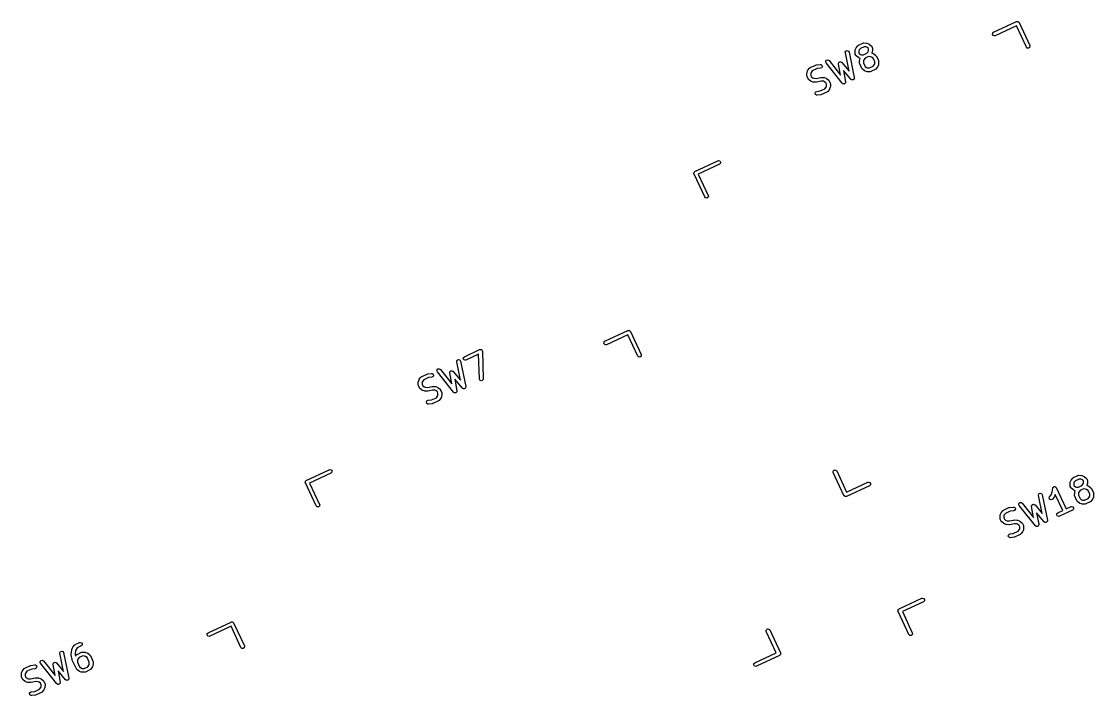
# Model space of a CAD drawing. Extents: x 18 to 265, y -156 to -47.
# Drawn here: x 162.38 to 204.68, y -77.27 to -50.66 of the extents above; entities that cross this region are included whole.
import ezdxf

# ---------------------------------------------------------------- set-up
doc = ezdxf.new("R2010")
doc.units = 0
doc.layers.add('BLACK', color=7, linetype='CONTINUOUS')

msp = doc.modelspace()

# ---------------------------------------------------------------- linework, layer by layer
at = {"layer": 'BLACK', "linetype": 'CONTINUOUS'}
for p, q in [((200.74, -51.0909), (201.646, -50.6683)), ((201.646, -50.6683), (201.656, -50.6658)), ((201.656, -50.6658), (201.658, -50.6638)), ((201.658, -50.6638), (201.662, -50.6641)), ((201.662, -50.6641), (201.671, -50.6616)), ((201.671, -50.6616), (201.69, -50.6666)), ((201.69, -50.6666), (201.709, -50.6683)), ((201.709, -50.6683), (201.714, -50.6731)), ((201.714, -50.6731), (201.721, -50.6749)), ((201.721, -50.6749), (201.732, -50.6908)), ((201.732, -50.6908), (201.746, -50.7046)), ((201.746, -50.7046), (202.168, -51.6109)), ((200.699, -51.1783), (200.704, -51.1272)), ((200.728, -51.2203), (200.699, -51.1783)), ((200.704, -51.1272), (200.74, -51.0909)), ((201.642, -50.836), (200.803, -51.2269)), ((202.032, -51.6743), (201.642, -50.836)), ((195.381, -51.6211), (195.4, -51.6038)), ((195.4, -51.6038), (195.404, -51.6029)), ((195.404, -51.6029), (195.408, -51.5997)), ((195.408, -51.5997), (195.58, -51.5192)), ((195.58, -51.5192), (195.605, -51.5125)), ((195.605, -51.5125), (195.61, -51.5136)), ((195.61, -51.5136), (195.614, -51.5122)), ((195.614, -51.5122), (195.72, -51.5151)), ((195.72, -51.5151), (195.742, -51.5196)), ((195.742, -51.5196), (195.744, -51.5196)), ((195.744, -51.5196), (195.807, -51.5426)), ((195.807, -51.5426), (195.827, -51.5539)), ((195.827, -51.5539), (195.828, -51.5544)), ((195.828, -51.5544), (195.912, -51.6206)), ((200.778, -51.2336), (200.728, -51.2203)), ((200.803, -51.2269), (200.778, -51.2336)), ((194.89, -51.8781), (194.915, -51.833)), ((194.891, -51.9041), (194.89, -51.8781)), ((195.038, -52.6199), (194.891, -51.9041)), ((194.915, -51.833), (194.962, -51.8141)), ((194.962, -51.8141), (195.011, -51.8303)), ((195.011, -51.8303), (195.038, -51.874)), ((195.038, -51.874), (195.245, -52.8809)), ((195.272, -51.9188), (195.275, -51.8123)), ((195.274, -51.923), (195.272, -51.9188)), ((195.272, -51.9273), (195.274, -51.923)), ((195.279, -51.9525), (195.272, -51.9273)), ((195.275, -51.8123), (195.28, -51.7903)), ((195.299, -51.9957), (195.279, -51.9525)), ((195.28, -51.7887), (195.303, -51.7254)), ((195.28, -51.7903), (195.28, -51.7887)), ((195.302, -51.9988), (195.299, -51.9957)), ((195.303, -52.0032), (195.302, -51.9988)), ((195.303, -51.7254), (195.314, -51.706)), ((195.321, -52.0227), (195.303, -52.0032)), ((195.314, -51.7045), (195.381, -51.6211)), ((195.314, -51.706), (195.314, -51.7045)), ((195.404, -52.0889), (195.321, -52.0227)), ((195.425, -51.8286), (195.423, -51.9052)), ((195.423, -51.9052), (195.428, -51.9162)), ((195.439, -51.7882), (195.425, -51.8286)), ((195.428, -51.9162), (195.488, -51.9638)), ((195.487, -51.7282), (195.439, -51.7882)), ((195.628, -51.6626), (195.487, -51.7282)), ((195.488, -51.9638), (195.528, -51.9785)), ((195.528, -51.9785), (195.605, -51.9806)), ((195.605, -51.9806), (195.745, -51.9151)), ((195.704, -51.6647), (195.628, -51.6626)), ((195.745, -51.6794), (195.704, -51.6647)), ((195.805, -51.727), (195.745, -51.6794)), ((195.745, -51.9151), (195.793, -51.8551)), ((195.793, -51.8551), (195.808, -51.8147)), ((195.81, -51.7381), (195.805, -51.727)), ((195.808, -51.8147), (195.81, -51.7381)), ((195.912, -51.6206), (195.929, -51.64)), ((195.929, -51.64), (195.93, -51.6444)), ((195.93, -51.6444), (195.933, -51.6476)), ((195.953, -51.8546), (195.932, -51.9106)), ((195.932, -51.9106), (195.988, -51.9311)), ((195.933, -51.6476), (195.953, -51.6908)), ((195.953, -51.6908), (195.96, -51.7159)), ((195.957, -51.831), (195.953, -51.8529)), ((195.953, -51.8529), (195.953, -51.8546)), ((195.96, -51.7245), (195.957, -51.831)), ((195.96, -51.7159), (195.959, -51.7203)), ((195.959, -51.7203), (195.96, -51.7245)), ((195.988, -51.9311), (196.008, -51.9423)), ((196.008, -51.9423), (196.009, -51.9428)), ((196.009, -51.9428), (196.093, -52.009)), ((196.093, -52.009), (196.11, -52.0285)), ((202.069, -51.7106), (202.032, -51.6743)), ((202.12, -51.715), (202.069, -51.7106)), ((202.162, -51.6856), (202.12, -51.715)), ((202.175, -51.6361), (202.162, -51.6856)), ((202.168, -51.6109), (202.175, -51.6361)), ((193.509, -52.4852), (193.724, -52.3846)), ((193.724, -52.3846), (193.746, -52.3788)), ((193.746, -52.3788), (193.748, -52.378)), ((193.748, -52.378), (193.897, -52.3608)), ((193.897, -52.3608), (193.923, -52.3624)), ((193.923, -52.3624), (193.966, -52.3906)), ((193.981, -52.4398), (193.96, -52.4869)), ((193.966, -52.3906), (193.981, -52.4398)), ((194.117, -52.275), (194.118, -52.2237)), ((194.129, -52.2979), (194.117, -52.275)), ((194.118, -52.2237), (194.152, -52.1853)), ((194.767, -53.1036), (194.129, -52.2979)), ((194.152, -52.1853), (194.203, -52.1778)), ((194.203, -52.1778), (194.247, -52.2047)), ((194.247, -52.2047), (194.7, -52.7774)), ((194.623, -52.3162), (194.626, -52.3102)), ((194.623, -52.3422), (194.623, -52.3162)), ((194.7, -52.7774), (194.623, -52.3422)), ((194.626, -52.3034), (194.639, -52.2885)), ((194.626, -52.3102), (194.626, -52.3034)), ((194.639, -52.2885), (194.649, -52.2717)), ((194.649, -52.2717), (194.655, -52.2694)), ((194.655, -52.2694), (194.659, -52.2641)), ((194.659, -52.2641), (194.679, -52.2608)), ((194.679, -52.2608), (194.697, -52.2541)), ((194.697, -52.2541), (194.703, -52.2565)), ((194.703, -52.2565), (194.71, -52.2553)), ((194.71, -52.2553), (194.727, -52.265)), ((194.727, -52.265), (194.745, -52.2716)), ((194.745, -52.2716), (194.748, -52.2775)), ((194.748, -52.2775), (194.754, -52.281)), ((194.754, -52.281), (195.038, -52.6199)), ((195.406, -52.0894), (195.404, -52.0889)), ((195.425, -52.1006), (195.406, -52.0894)), ((195.481, -52.121), (195.425, -52.1006)), ((195.453, -52.3072), (195.456, -52.2007)), ((195.455, -52.3114), (195.453, -52.3072)), ((195.454, -52.3158), (195.455, -52.3114)), ((195.46, -52.3409), (195.454, -52.3158)), ((195.456, -52.2007), (195.461, -52.1788)), ((195.541, -52.5135), (195.46, -52.3409)), ((195.461, -52.1771), (195.481, -52.121)), ((195.461, -52.1788), (195.461, -52.1771)), ((195.606, -52.217), (195.604, -52.2936)), ((195.604, -52.2936), (195.669, -52.4341)), ((195.621, -52.1766), (195.606, -52.217)), ((195.668, -52.1166), (195.621, -52.1766)), ((195.809, -52.051), (195.668, -52.1166)), ((195.669, -52.4341), (195.729, -52.4817)), ((195.885, -52.0531), (195.809, -52.051)), ((195.846, -52.4985), (195.987, -52.433)), ((195.926, -52.0678), (195.885, -52.0531)), ((195.986, -52.1155), (195.926, -52.0678)), ((196.051, -52.256), (195.986, -52.1155)), ((195.987, -52.433), (196.034, -52.373)), ((196.034, -52.373), (196.049, -52.3326)), ((196.049, -52.3326), (196.051, -52.256)), ((196.11, -52.0285), (196.111, -52.0329)), ((196.111, -52.0329), (196.114, -52.036)), ((196.114, -52.036), (196.195, -52.2087)), ((196.171, -52.4357), (196.16, -52.4551)), ((196.194, -52.3724), (196.171, -52.4357)), ((196.199, -52.3488), (196.194, -52.3708)), ((196.194, -52.3708), (196.194, -52.3724)), ((196.195, -52.2087), (196.201, -52.2338)), ((196.202, -52.2424), (196.199, -52.3488)), ((196.201, -52.2338), (196.2, -52.2381)), ((196.2, -52.2381), (196.202, -52.2424)), ((193.373, -52.8042), (193.376, -52.6978)), ((193.375, -52.8085), (193.373, -52.8042)), ((193.374, -52.8128), (193.375, -52.8085)), ((193.38, -52.838), (193.374, -52.8128)), ((193.376, -52.6978), (193.381, -52.6758)), ((193.421, -52.9243), (193.38, -52.838)), ((193.381, -52.6742), (193.404, -52.6109)), ((193.381, -52.6758), (193.381, -52.6742)), ((193.404, -52.6109), (193.415, -52.5915)), ((193.415, -52.5899), (193.482, -52.5065)), ((193.415, -52.5915), (193.415, -52.5899)), ((193.482, -52.5065), (193.501, -52.4893)), ((193.501, -52.4893), (193.506, -52.4884)), ((193.506, -52.4884), (193.509, -52.4852)), ((193.526, -52.7141), (193.524, -52.7906)), ((193.524, -52.7906), (193.549, -52.8449)), ((193.54, -52.6737), (193.526, -52.7141)), ((193.588, -52.6137), (193.54, -52.6737)), ((193.549, -52.8449), (193.609, -52.8925)), ((193.777, -52.5257), (193.588, -52.6137)), ((193.914, -52.5098), (193.777, -52.5257)), ((193.96, -52.4869), (193.914, -52.5098)), ((193.92, -52.8738), (193.933, -52.8735)), ((193.933, -52.8735), (193.936, -52.8724)), ((193.936, -52.8724), (194.043, -52.8753)), ((195.114, -52.9441), (194.82, -52.5929)), ((194.82, -52.5929), (194.9, -53.0439)), ((195.544, -52.5167), (195.541, -52.5135)), ((195.545, -52.5211), (195.544, -52.5167)), ((195.562, -52.5406), (195.545, -52.5211)), ((195.646, -52.6068), (195.562, -52.5406)), ((195.647, -52.6073), (195.646, -52.6068)), ((195.667, -52.6185), (195.647, -52.6073)), ((195.73, -52.6416), (195.667, -52.6185)), ((195.729, -52.4817), (195.77, -52.4964)), ((195.731, -52.6416), (195.73, -52.6416)), ((195.753, -52.646), (195.731, -52.6416)), ((195.86, -52.649), (195.753, -52.646)), ((195.77, -52.4964), (195.846, -52.4985)), ((195.864, -52.6475), (195.86, -52.649)), ((195.868, -52.6487), (195.864, -52.6475)), ((195.894, -52.642), (195.868, -52.6487)), ((196.066, -52.5615), (195.894, -52.642)), ((196.069, -52.5583), (196.066, -52.5615)), ((196.074, -52.5574), (196.069, -52.5583)), ((196.093, -52.5401), (196.074, -52.5574)), ((196.159, -52.4567), (196.093, -52.5401)), ((196.16, -52.4551), (196.159, -52.4567)), ((193.424, -52.9275), (193.421, -52.9243)), ((193.425, -52.9319), (193.424, -52.9275)), ((193.442, -52.9514), (193.425, -52.9319)), ((193.525, -53.0175), (193.442, -52.9514)), ((193.527, -53.0181), (193.525, -53.0175)), ((193.546, -53.0293), (193.527, -53.0181)), ((193.61, -53.0523), (193.546, -53.0293)), ((193.609, -52.8925), (193.649, -52.9072)), ((193.611, -53.0523), (193.61, -53.0523)), ((193.633, -53.0568), (193.611, -53.0523)), ((193.74, -53.0597), (193.633, -53.0568)), ((193.649, -52.9072), (193.735, -52.9095)), ((193.735, -52.9095), (193.92, -52.8738)), ((193.743, -53.0586), (193.74, -53.0597)), ((193.756, -53.0584), (193.743, -53.0586)), ((193.941, -53.0226), (193.756, -53.0584)), ((194.027, -53.0249), (193.941, -53.0226)), ((194.067, -53.0396), (194.027, -53.0249)), ((194.043, -52.8753), (194.065, -52.8798)), ((194.065, -52.8798), (194.066, -52.8798)), ((194.066, -52.8798), (194.13, -52.9029)), ((194.127, -53.0873), (194.067, -53.0396)), ((194.088, -53.3185), (194.135, -53.2585)), ((194.152, -53.1415), (194.127, -53.0873)), ((194.13, -52.9029), (194.149, -52.9141)), ((194.135, -53.2585), (194.15, -53.2181)), ((194.149, -52.9141), (194.151, -52.9146)), ((194.15, -53.2181), (194.152, -53.1415)), ((194.151, -52.9146), (194.234, -52.9808)), ((194.234, -52.9808), (194.251, -53.0003)), ((194.251, -53.0003), (194.252, -53.0047)), ((194.252, -53.0047), (194.255, -53.0078)), ((194.255, -53.0078), (194.296, -53.0941)), ((194.295, -53.2579), (194.272, -53.3212)), ((194.3, -53.2343), (194.295, -53.2563)), ((194.295, -53.2563), (194.295, -53.2579)), ((194.296, -53.0941), (194.302, -53.1193)), ((194.303, -53.1279), (194.3, -53.2343)), ((194.302, -53.1193), (194.301, -53.1236)), ((194.301, -53.1236), (194.303, -53.1279)), ((194.774, -53.1077), (194.767, -53.1036)), ((194.778, -53.1145), (194.774, -53.1077)), ((194.795, -53.1208), (194.778, -53.1145)), ((194.811, -53.1304), (194.795, -53.1208)), ((194.819, -53.1293), (194.811, -53.1304)), ((194.826, -53.132), (194.819, -53.1293)), ((194.844, -53.1256), (194.826, -53.132)), ((194.862, -53.123), (194.844, -53.1256)), ((194.867, -53.1171), (194.862, -53.123)), ((194.874, -53.1144), (194.867, -53.1171)), ((194.884, -53.0984), (194.874, -53.1144)), ((194.896, -53.0846), (194.884, -53.0984)), ((194.9, -53.0699), (194.896, -53.0767)), ((194.896, -53.0767), (194.896, -53.0846)), ((194.9, -53.0439), (194.9, -53.0699)), ((195.121, -52.9481), (195.114, -52.9441)), ((195.125, -52.9548), (195.121, -52.9481)), ((195.142, -52.9606), (195.125, -52.9548)), ((195.158, -52.9698), (195.142, -52.9606)), ((195.166, -52.9685), (195.158, -52.9698)), ((195.174, -52.9709), (195.166, -52.9685)), ((195.191, -52.9642), (195.174, -52.9709)), ((195.209, -52.961), (195.191, -52.9642)), ((195.214, -52.955), (195.209, -52.961)), ((195.221, -52.9521), (195.214, -52.955)), ((195.23, -52.9358), (195.221, -52.9521)), ((195.242, -52.9217), (195.23, -52.9358)), ((195.246, -52.9069), (195.242, -52.9138)), ((195.242, -52.9138), (195.242, -52.9217)), ((195.245, -52.8809), (195.246, -52.9069)), ((193.695, -53.4923), (193.716, -53.4452)), ((193.71, -53.5415), (193.695, -53.4923)), ((193.753, -53.5698), (193.71, -53.5415)), ((193.716, -53.4452), (193.762, -53.4223)), ((193.779, -53.5713), (193.753, -53.5698)), ((193.762, -53.4223), (193.899, -53.4065)), ((193.928, -53.5541), (193.779, -53.5713)), ((193.899, -53.4065), (194.088, -53.3185)), ((193.93, -53.5534), (193.928, -53.5541)), ((193.952, -53.5476), (193.93, -53.5534)), ((194.167, -53.4469), (193.952, -53.5476)), ((194.17, -53.4438), (194.167, -53.4469)), ((194.175, -53.4429), (194.17, -53.4438)), ((194.194, -53.4256), (194.175, -53.4429)), ((194.261, -53.3422), (194.194, -53.4256)), ((194.272, -53.3212), (194.261, -53.3406)), ((194.261, -53.3406), (194.261, -53.3422)), ((188.958, -56.585), (189.864, -56.1624)), ((189.864, -56.1624), (189.889, -56.1556)), ((189.889, -56.1556), (189.939, -56.1689)), ((189.939, -56.1689), (189.968, -56.2109)), ((189.968, -56.2109), (189.964, -56.262)), ((188.915, -56.6595), (188.92, -56.6407)), ((188.917, -56.669), (188.915, -56.6595)), ((188.917, -56.6724), (188.917, -56.669)), ((188.919, -56.6751), (188.917, -56.6724)), ((188.922, -56.6846), (188.919, -56.6751)), ((188.92, -56.6407), (188.922, -56.6212)), ((188.922, -56.6212), (188.926, -56.6165)), ((188.926, -56.6165), (188.928, -56.6099)), ((188.928, -56.6099), (188.944, -56.5987)), ((188.944, -56.5987), (188.958, -56.585)), ((189.927, -56.2983), (189.089, -56.6892)), ((189.964, -56.262), (189.927, -56.2983)), ((189.344, -57.5909), (188.922, -56.6846)), ((189.089, -56.6892), (189.48, -57.5276)), ((189.38, -57.6272), (189.344, -57.5909)), ((189.432, -57.6317), (189.38, -57.6272)), ((189.474, -57.6023), (189.432, -57.6317)), ((189.487, -57.5527), (189.474, -57.6023)), ((189.48, -57.5276), (189.487, -57.5527)), ((185.407, -63.2855), (186.313, -62.8628)), ((186.313, -62.8628), (186.323, -62.8603)), ((186.323, -62.8603), (186.325, -62.8584)), ((186.325, -62.8584), (186.329, -62.8587)), ((186.329, -62.8587), (186.338, -62.8561)), ((186.338, -62.8561), (186.357, -62.8611)), ((186.357, -62.8611), (186.377, -62.8628)), ((186.377, -62.8628), (186.381, -62.8676)), ((186.381, -62.8676), (186.388, -62.8694)), ((186.388, -62.8694), (186.399, -62.8853)), ((186.399, -62.8853), (186.413, -62.8991)), ((186.413, -62.8991), (186.835, -63.8054)), ((185.366, -63.3728), (185.371, -63.3217)), ((185.396, -63.4149), (185.366, -63.3728)), ((185.371, -63.3217), (185.407, -63.2855)), ((185.445, -63.4281), (185.396, -63.4149)), ((185.47, -63.4214), (185.445, -63.4281)), ((186.309, -63.0305), (185.47, -63.4214)), ((186.699, -63.8688), (186.309, -63.0305)), ((179.859, -63.8948), (180.463, -63.6131)), ((180.423, -63.7971), (179.922, -64.0308)), ((180.454, -64.7709), (180.423, -63.7971)), ((180.463, -63.6131), (180.488, -63.6064)), ((180.488, -63.6064), (180.497, -63.6086)), ((180.497, -63.6086), (180.505, -63.6068)), ((180.505, -63.6068), (180.521, -63.6151)), ((180.521, -63.6151), (180.538, -63.6196)), ((180.538, -63.6196), (180.543, -63.6269)), ((180.543, -63.6269), (180.551, -63.6311)), ((180.551, -63.6311), (180.557, -63.6473)), ((180.557, -63.6473), (180.567, -63.6617)), ((180.567, -63.6617), (180.566, -63.6705)), ((180.566, -63.6705), (180.57, -63.6787)), ((180.57, -63.6787), (180.604, -64.7661)), ((186.736, -63.9051), (186.699, -63.8688)), ((186.842, -63.8306), (186.829, -63.8801)), ((186.835, -63.8054), (186.842, -63.8306)), ((179.557, -64.0726), (179.582, -64.0275)), ((179.558, -64.0987), (179.557, -64.0726)), ((179.705, -64.8144), (179.558, -64.0987)), ((179.582, -64.0275), (179.63, -64.0086)), ((179.63, -64.0086), (179.678, -64.0248)), ((179.678, -64.0248), (179.705, -64.0685)), ((179.705, -64.0685), (179.912, -65.0754)), ((179.818, -63.9822), (179.823, -63.9311)), ((179.848, -64.0243), (179.818, -63.9822)), ((179.823, -63.9311), (179.859, -63.8948)), ((179.897, -64.0375), (179.848, -64.0243)), ((179.922, -64.0308), (179.897, -64.0375)), ((186.787, -63.9096), (186.736, -63.9051)), ((186.829, -63.8801), (186.787, -63.9096)), ((178.082, -64.7845), (178.149, -64.7011)), ((178.149, -64.7011), (178.168, -64.6838)), ((178.168, -64.6838), (178.173, -64.6829)), ((178.173, -64.6829), (178.176, -64.6797)), ((178.176, -64.6797), (178.392, -64.5791)), ((178.392, -64.5791), (178.413, -64.5733)), ((178.413, -64.5733), (178.415, -64.5725)), ((178.415, -64.5725), (178.564, -64.5553)), ((178.581, -64.7043), (178.444, -64.7202)), ((178.564, -64.5553), (178.59, -64.5569)), ((178.627, -64.6814), (178.581, -64.7043)), ((178.59, -64.5569), (178.633, -64.5852)), ((178.648, -64.6343), (178.627, -64.6814)), ((178.633, -64.5852), (178.648, -64.6343)), ((178.784, -64.4695), (178.785, -64.4182)), ((178.796, -64.4924), (178.784, -64.4695)), ((178.785, -64.4182), (178.819, -64.3798)), ((179.434, -65.2981), (178.796, -64.4924)), ((178.819, -64.3798), (178.87, -64.3723)), ((178.87, -64.3723), (178.914, -64.3992)), ((178.914, -64.3992), (179.367, -64.972)), ((179.29, -64.5107), (179.293, -64.5048)), ((179.29, -64.5367), (179.29, -64.5107)), ((179.367, -64.972), (179.29, -64.5367)), ((179.293, -64.4979), (179.306, -64.483)), ((179.293, -64.5048), (179.293, -64.4979)), ((179.306, -64.483), (179.316, -64.4662)), ((179.316, -64.4662), (179.322, -64.4639)), ((179.322, -64.4639), (179.327, -64.4586)), ((179.327, -64.4586), (179.346, -64.4553)), ((179.346, -64.4553), (179.364, -64.4486)), ((179.364, -64.4486), (179.37, -64.451)), ((179.37, -64.451), (179.377, -64.4498)), ((179.377, -64.4498), (179.394, -64.4595)), ((179.394, -64.4595), (179.412, -64.4661)), ((179.412, -64.4661), (179.416, -64.4721)), ((179.416, -64.4721), (179.421, -64.4755)), ((179.421, -64.4755), (179.705, -64.8144)), ((178.04, -64.9988), (178.043, -64.8923)), ((178.042, -65.003), (178.04, -64.9988)), ((178.041, -65.0073), (178.042, -65.003)), ((178.047, -65.0325), (178.041, -65.0073)), ((178.043, -64.8923), (178.048, -64.8704)), ((178.088, -65.1188), (178.047, -65.0325)), ((178.048, -64.8687), (178.071, -64.8054)), ((178.048, -64.8704), (178.048, -64.8687)), ((178.071, -64.8054), (178.082, -64.786)), ((178.082, -64.786), (178.082, -64.7845)), ((178.091, -65.122), (178.088, -65.1188)), ((178.092, -65.1264), (178.091, -65.122)), ((178.109, -65.1459), (178.092, -65.1264)), ((178.193, -64.9086), (178.191, -64.9852)), ((178.191, -64.9852), (178.216, -65.0394)), ((178.208, -64.8682), (178.193, -64.9086)), ((178.255, -64.8082), (178.208, -64.8682)), ((178.216, -65.0394), (178.276, -65.087)), ((178.444, -64.7202), (178.255, -64.8082)), ((178.276, -65.087), (178.316, -65.1017)), ((178.316, -65.1017), (178.402, -65.1041)), ((178.402, -65.1041), (178.587, -65.0683)), ((178.587, -65.0683), (178.6, -65.0681)), ((178.6, -65.0681), (178.603, -65.0669)), ((178.603, -65.0669), (178.71, -65.0698)), ((178.71, -65.0698), (178.732, -65.0743)), ((178.732, -65.0743), (178.734, -65.0743)), ((178.734, -65.0743), (178.797, -65.0974)), ((178.797, -65.0974), (178.816, -65.1086)), ((178.816, -65.1086), (178.818, -65.1091)), ((178.818, -65.1091), (178.901, -65.1753)), ((179.781, -65.1386), (179.487, -64.7874)), ((179.487, -64.7874), (179.567, -65.2384)), ((179.788, -65.1426), (179.781, -65.1386)), ((179.897, -65.1303), (179.888, -65.1466)), ((179.909, -65.1162), (179.897, -65.1303)), ((179.913, -65.1014), (179.909, -65.1084)), ((179.909, -65.1084), (179.909, -65.1162)), ((179.912, -65.0754), (179.913, -65.1014)), ((180.473, -64.8185), (180.454, -64.7709)), ((180.518, -64.8427), (180.473, -64.8185)), ((180.568, -64.8322), (180.518, -64.8427)), ((180.6, -64.7919), (180.568, -64.8322)), ((180.604, -64.7661), (180.6, -64.7919)), ((178.192, -65.2121), (178.109, -65.1459)), ((178.194, -65.2126), (178.192, -65.2121)), ((178.213, -65.2238), (178.194, -65.2126)), ((178.277, -65.2468), (178.213, -65.2238)), ((178.278, -65.2468), (178.277, -65.2468)), ((178.3, -65.2513), (178.278, -65.2468)), ((178.407, -65.2542), (178.3, -65.2513)), ((178.41, -65.2531), (178.407, -65.2542)), ((178.423, -65.2529), (178.41, -65.2531)), ((178.608, -65.2171), (178.423, -65.2529)), ((178.566, -65.601), (178.755, -65.513)), ((178.694, -65.2195), (178.608, -65.2171)), ((178.734, -65.2342), (178.694, -65.2195)), ((178.794, -65.2818), (178.734, -65.2342)), ((178.755, -65.513), (178.803, -65.453)), ((178.819, -65.336), (178.794, -65.2818)), ((178.803, -65.453), (178.817, -65.4126)), ((178.817, -65.4126), (178.819, -65.336)), ((178.928, -65.5367), (178.861, -65.6201)), ((178.901, -65.1753), (178.918, -65.1948)), ((178.918, -65.1948), (178.919, -65.1992)), ((178.919, -65.1992), (178.923, -65.2023)), ((178.923, -65.2023), (178.963, -65.2887)), ((178.939, -65.5157), (178.928, -65.5351)), ((178.928, -65.5351), (178.928, -65.5367)), ((178.962, -65.4524), (178.939, -65.5157)), ((178.967, -65.4288), (178.962, -65.4508)), ((178.962, -65.4508), (178.962, -65.4524)), ((178.963, -65.2887), (178.97, -65.3138)), ((178.97, -65.3224), (178.967, -65.4288)), ((178.97, -65.3138), (178.968, -65.3182)), ((178.968, -65.3182), (178.97, -65.3224)), ((179.441, -65.3022), (179.434, -65.2981)), ((179.445, -65.309), (179.441, -65.3022)), ((179.462, -65.3153), (179.445, -65.309)), ((179.478, -65.325), (179.462, -65.3153)), ((179.486, -65.3238), (179.478, -65.325)), ((179.493, -65.3265), (179.486, -65.3238)), ((179.511, -65.3202), (179.493, -65.3265)), ((179.529, -65.3175), (179.511, -65.3202)), ((179.534, -65.3116), (179.529, -65.3175)), ((179.541, -65.3089), (179.534, -65.3116)), ((179.551, -65.2929), (179.541, -65.3089)), ((179.563, -65.2791), (179.551, -65.2929)), ((179.567, -65.2644), (179.563, -65.2712)), ((179.563, -65.2712), (179.563, -65.2791)), ((179.567, -65.2384), (179.567, -65.2644)), ((179.792, -65.1493), (179.788, -65.1426)), ((179.809, -65.1551), (179.792, -65.1493)), ((179.825, -65.1643), (179.809, -65.1551)), ((179.833, -65.163), (179.825, -65.1643)), ((179.841, -65.1655), (179.833, -65.163)), ((179.858, -65.1587), (179.841, -65.1655)), ((179.876, -65.1555), (179.858, -65.1587)), ((179.881, -65.1495), (179.876, -65.1555)), ((179.888, -65.1466), (179.881, -65.1495)), ((178.362, -65.6868), (178.383, -65.6398)), ((178.377, -65.736), (178.362, -65.6868)), ((178.42, -65.7643), (178.377, -65.736)), ((178.383, -65.6398), (178.429, -65.6168)), ((178.446, -65.7658), (178.42, -65.7643)), ((178.429, -65.6168), (178.566, -65.601)), ((178.595, -65.7486), (178.446, -65.7658)), ((178.597, -65.7479), (178.595, -65.7486)), ((178.619, -65.7421), (178.597, -65.7479)), ((178.834, -65.6415), (178.619, -65.7421)), ((178.838, -65.6383), (178.834, -65.6415)), ((178.842, -65.6374), (178.838, -65.6383)), ((178.861, -65.6201), (178.842, -65.6374)), ((173.625, -68.7795), (174.531, -68.3569)), ((174.595, -68.4928), (173.756, -68.8837)), ((174.531, -68.3569), (174.556, -68.3501)), ((174.556, -68.3501), (174.606, -68.3634)), ((174.631, -68.4565), (174.595, -68.4928)), ((174.606, -68.3634), (174.635, -68.4054)), ((174.635, -68.4054), (174.631, -68.4565)), ((194.409, -68.4415), (194.422, -68.3919)), ((194.416, -68.4666), (194.409, -68.4415)), ((194.838, -69.373), (194.416, -68.4666)), ((194.422, -68.3919), (194.464, -68.3625)), ((194.464, -68.3625), (194.515, -68.367)), ((194.515, -68.367), (194.551, -68.4033)), ((194.551, -68.4033), (194.942, -69.2416)), ((173.582, -68.854), (173.587, -68.8352)), ((173.584, -68.8636), (173.582, -68.854)), ((173.584, -68.8669), (173.584, -68.8636)), ((173.586, -68.8696), (173.584, -68.8669)), ((173.589, -68.8792), (173.586, -68.8696)), ((173.587, -68.8352), (173.589, -68.8158)), ((173.589, -68.8158), (173.593, -68.811)), ((174.011, -69.7855), (173.589, -68.8792)), ((173.593, -68.811), (173.595, -68.8044)), ((173.595, -68.8044), (173.611, -68.7933)), ((173.611, -68.7933), (173.625, -68.7795)), ((173.756, -68.8837), (174.147, -69.7221)), ((194.942, -69.2416), (195.781, -68.8507)), ((195.781, -68.8507), (195.806, -68.8439)), ((195.806, -68.8439), (195.855, -68.8572)), ((195.855, -68.8572), (195.885, -68.8992)), ((195.885, -68.8992), (195.88, -68.9503)), ((203.755, -68.9827), (203.758, -68.8762)), ((203.758, -68.8762), (203.762, -68.8543)), ((203.762, -68.8526), (203.785, -68.7893)), ((203.762, -68.8543), (203.762, -68.8526)), ((203.785, -68.7893), (203.796, -68.7699)), ((203.796, -68.7699), (203.797, -68.7684)), ((203.797, -68.7684), (203.863, -68.685)), ((203.863, -68.685), (203.882, -68.6677)), ((203.882, -68.6677), (203.887, -68.6668)), ((203.887, -68.6668), (203.89, -68.6636)), ((203.89, -68.6636), (204.063, -68.5831)), ((203.907, -68.8925), (203.905, -68.9691)), ((203.922, -68.8521), (203.907, -68.8925)), ((203.969, -68.7921), (203.922, -68.8521)), ((204.11, -68.7265), (203.969, -68.7921)), ((204.063, -68.5831), (204.088, -68.5764)), ((204.088, -68.5764), (204.092, -68.5775)), ((204.092, -68.5775), (204.096, -68.5761)), ((204.096, -68.5761), (204.203, -68.579)), ((204.187, -68.7286), (204.11, -68.7265)), ((204.227, -68.7433), (204.187, -68.7286)), ((204.203, -68.579), (204.225, -68.5835)), ((204.225, -68.5835), (204.226, -68.5835)), ((204.226, -68.5835), (204.29, -68.6066)), ((204.287, -68.791), (204.227, -68.7433)), ((204.228, -68.979), (204.275, -68.919)), ((204.275, -68.919), (204.29, -68.8786)), ((204.292, -68.802), (204.287, -68.791)), ((204.29, -68.6066), (204.309, -68.6178)), ((204.29, -68.8786), (204.292, -68.802)), ((204.309, -68.6178), (204.311, -68.6183)), ((204.311, -68.6183), (204.394, -68.6845)), ((204.394, -68.6845), (204.411, -68.704)), ((204.411, -68.704), (204.412, -68.7084)), ((204.412, -68.7084), (204.415, -68.7115)), ((204.415, -68.7115), (204.436, -68.7547)), ((204.435, -68.9185), (204.415, -68.9746)), ((204.44, -68.8949), (204.435, -68.9168)), ((204.435, -68.9168), (204.435, -68.9185)), ((204.436, -68.7547), (204.442, -68.7798)), ((204.443, -68.7884), (204.44, -68.8949)), ((204.442, -68.7798), (204.441, -68.7842)), ((204.441, -68.7842), (204.443, -68.7884)), ((195.844, -68.9866), (194.938, -69.4092)), ((195.88, -68.9503), (195.844, -68.9866)), ((202.51, -69.3445), (202.534, -69.2994)), ((202.51, -69.3705), (202.51, -69.3445)), ((202.534, -69.2994), (202.582, -69.2805)), ((202.582, -69.2805), (202.63, -69.2967)), ((202.63, -69.2967), (202.657, -69.3404)), ((202.657, -69.3404), (202.864, -70.3473)), ((202.948, -69.4269), (203.007, -69.353)), ((203.007, -69.353), (203.046, -69.2449)), ((203.046, -69.2449), (203.071, -69.0825)), ((203.071, -69.0825), (203.079, -69.0578)), ((203.079, -69.0578), (203.082, -69.055)), ((203.082, -69.055), (203.083, -69.0508)), ((203.083, -69.0508), (203.101, -69.0383)), ((203.101, -69.0383), (203.118, -69.024)), ((203.118, -69.024), (203.122, -69.0239)), ((203.122, -69.0239), (203.126, -69.0214)), ((203.126, -69.0214), (203.147, -69.0233)), ((203.174, -69.3328), (203.143, -69.4158)), ((203.147, -69.0233), (203.169, -69.0228)), ((203.169, -69.0228), (203.172, -69.0255)), ((203.172, -69.0255), (203.177, -69.0259)), ((203.468, -69.9639), (203.174, -69.3328)), ((203.177, -69.0259), (203.192, -69.0413)), ((203.192, -69.0413), (203.209, -69.0549)), ((203.209, -69.0549), (203.21, -69.0591)), ((203.21, -69.0591), (203.213, -69.0621)), ((203.213, -69.0621), (203.604, -69.9005)), ((203.756, -68.9869), (203.755, -68.9827)), ((203.755, -68.9913), (203.756, -68.9869)), ((203.762, -69.0164), (203.755, -68.9913)), ((203.782, -69.0596), (203.762, -69.0164)), ((203.785, -69.0627), (203.782, -69.0596)), ((203.786, -69.0671), (203.785, -69.0627)), ((203.803, -69.0866), (203.786, -69.0671)), ((203.887, -69.1528), (203.803, -69.0866)), ((203.888, -69.1533), (203.887, -69.1528)), ((203.907, -69.1645), (203.888, -69.1533)), ((203.905, -68.9691), (203.91, -68.9801)), ((203.964, -69.185), (203.907, -69.1645)), ((203.91, -68.9801), (203.97, -69.0278)), ((203.936, -69.3711), (203.939, -69.2646)), ((203.939, -69.2646), (203.943, -69.2427)), ((203.943, -69.241), (203.964, -69.185)), ((203.943, -69.2427), (203.943, -69.241)), ((203.97, -69.0278), (204.011, -69.0425)), ((204.011, -69.0425), (204.087, -69.0446)), ((204.088, -69.2809), (204.086, -69.3575)), ((204.086, -69.3575), (204.152, -69.498)), ((204.087, -69.0446), (204.228, -68.979)), ((204.103, -69.2405), (204.088, -69.2809)), ((204.151, -69.1805), (204.103, -69.2405)), ((204.291, -69.115), (204.151, -69.1805)), ((204.368, -69.1171), (204.291, -69.115)), ((204.408, -69.1318), (204.368, -69.1171)), ((204.468, -69.1794), (204.408, -69.1318)), ((204.415, -68.9746), (204.471, -68.995)), ((204.534, -69.3199), (204.468, -69.1794)), ((204.471, -68.995), (204.49, -69.0062)), ((204.49, -69.0062), (204.492, -69.0067)), ((204.492, -69.0067), (204.575, -69.0729)), ((204.532, -69.3965), (204.534, -69.3199)), ((204.575, -69.0729), (204.593, -69.0924)), ((204.593, -69.0924), (204.593, -69.0968)), ((204.593, -69.0968), (204.597, -69.0999)), ((204.597, -69.0999), (204.677, -69.2726)), ((204.677, -69.2726), (204.684, -69.2977)), ((204.684, -69.3063), (204.681, -69.4128)), ((204.684, -69.2977), (204.683, -69.3021)), ((204.683, -69.3021), (204.684, -69.3063)), ((174.047, -69.8217), (174.011, -69.7855)), ((174.154, -69.7472), (174.141, -69.7968)), ((174.147, -69.7221), (174.154, -69.7472)), ((194.852, -69.3867), (194.838, -69.373)), ((194.863, -69.4027), (194.852, -69.3867)), ((194.87, -69.4044), (194.863, -69.4027)), ((194.874, -69.4092), (194.87, -69.4044)), ((194.894, -69.4109), (194.874, -69.4092)), ((194.913, -69.416), (194.894, -69.4109)), ((194.922, -69.4134), (194.913, -69.416)), ((194.926, -69.4137), (194.922, -69.4134)), ((194.928, -69.4118), (194.926, -69.4137)), ((194.938, -69.4092), (194.928, -69.4118)), ((201.736, -69.7414), (201.737, -69.6901)), ((201.748, -69.7643), (201.736, -69.7414)), ((201.737, -69.6901), (201.771, -69.6517)), ((202.387, -70.57), (201.748, -69.7643)), ((201.771, -69.6517), (201.822, -69.6442)), ((201.822, -69.6442), (201.866, -69.6711)), ((201.866, -69.6711), (202.32, -70.2438)), ((202.242, -69.7826), (202.246, -69.7766)), ((202.242, -69.8086), (202.242, -69.7826)), ((202.246, -69.7698), (202.258, -69.7549)), ((202.246, -69.7766), (202.246, -69.7698)), ((202.258, -69.7549), (202.268, -69.7381)), ((202.268, -69.7381), (202.274, -69.7358)), ((202.274, -69.7358), (202.279, -69.7305)), ((202.279, -69.7305), (202.298, -69.7272)), ((202.298, -69.7272), (202.316, -69.7205)), ((202.316, -69.7205), (202.323, -69.7229)), ((202.323, -69.7229), (202.329, -69.7217)), ((202.329, -69.7217), (202.346, -69.7314)), ((202.346, -69.7314), (202.364, -69.738)), ((202.364, -69.738), (202.368, -69.7439)), ((202.368, -69.7439), (202.374, -69.7474)), ((202.374, -69.7474), (202.657, -70.0863)), ((202.657, -70.0863), (202.51, -69.3705)), ((202.932, -69.4756), (202.948, -69.4269)), ((202.951, -69.5233), (202.932, -69.4756)), ((202.996, -69.5477), (202.951, -69.5233)), ((203.046, -69.5374), (202.996, -69.5477)), ((203.065, -69.5202), (203.046, -69.5374)), ((203.132, -69.4367), (203.065, -69.5202)), ((203.143, -69.4158), (203.132, -69.4352)), ((203.132, -69.4352), (203.132, -69.4367)), ((203.937, -69.3753), (203.936, -69.3711)), ((203.936, -69.3797), (203.937, -69.3753)), ((203.943, -69.4048), (203.936, -69.3797)), ((204.023, -69.5775), (203.943, -69.4048)), ((204.026, -69.5806), (204.023, -69.5775)), ((204.027, -69.585), (204.026, -69.5806)), ((204.045, -69.6045), (204.027, -69.585)), ((204.128, -69.6707), (204.045, -69.6045)), ((204.13, -69.6712), (204.128, -69.6707)), ((204.149, -69.6824), (204.13, -69.6712)), ((204.212, -69.7055), (204.149, -69.6824)), ((204.152, -69.498), (204.212, -69.5456)), ((204.212, -69.5456), (204.252, -69.5604)), ((204.214, -69.7055), (204.212, -69.7055)), ((204.236, -69.71), (204.214, -69.7055)), ((204.342, -69.7129), (204.236, -69.71)), ((204.252, -69.5604), (204.329, -69.5624)), ((204.329, -69.5624), (204.469, -69.4969)), ((204.347, -69.7115), (204.342, -69.7129)), ((204.351, -69.7126), (204.347, -69.7115)), ((204.376, -69.7059), (204.351, -69.7126)), ((204.549, -69.6254), (204.376, -69.7059)), ((204.469, -69.4969), (204.517, -69.4369)), ((204.517, -69.4369), (204.532, -69.3965)), ((204.552, -69.6222), (204.549, -69.6254)), ((204.556, -69.6213), (204.552, -69.6222)), ((204.576, -69.604), (204.556, -69.6213)), ((204.642, -69.5206), (204.576, -69.604)), ((204.654, -69.4996), (204.642, -69.5191)), ((204.642, -69.5191), (204.642, -69.5206)), ((204.677, -69.4364), (204.654, -69.4996)), ((204.681, -69.4128), (204.677, -69.4347)), ((204.677, -69.4347), (204.677, -69.4364)), ((174.099, -69.8262), (174.047, -69.8217)), ((174.141, -69.7968), (174.099, -69.8262)), ((200.993, -70.2707), (200.995, -70.1642)), ((200.995, -70.1642), (201, -70.1422)), ((201, -70.1406), (201.023, -70.0773)), ((201, -70.1422), (201, -70.1406)), ((201.023, -70.0773), (201.034, -70.0579)), ((201.034, -70.0579), (201.035, -70.0564)), ((201.035, -70.0564), (201.101, -69.9729)), ((201.101, -69.9729), (201.12, -69.9557)), ((201.12, -69.9557), (201.125, -69.9548)), ((201.125, -69.9548), (201.128, -69.9516)), ((201.128, -69.9516), (201.344, -69.851)), ((201.145, -70.1805), (201.143, -70.257)), ((201.16, -70.1401), (201.145, -70.1805)), ((201.207, -70.0801), (201.16, -70.1401)), ((201.396, -69.9921), (201.207, -70.0801)), ((201.344, -69.851), (201.365, -69.8452)), ((201.365, -69.8452), (201.367, -69.8444)), ((201.367, -69.8444), (201.516, -69.8272)), ((201.534, -69.9762), (201.396, -69.9921)), ((201.516, -69.8272), (201.542, -69.8288)), ((201.58, -69.9533), (201.534, -69.9762)), ((201.542, -69.8288), (201.585, -69.8571)), ((201.6, -69.9062), (201.58, -69.9533)), ((201.585, -69.8571), (201.6, -69.9062)), ((202.32, -70.2438), (202.242, -69.8086)), ((202.733, -70.4105), (202.439, -70.0593)), ((202.439, -70.0593), (202.519, -70.5103)), ((203.236, -70.1403), (203.241, -70.0892)), ((203.266, -70.1823), (203.236, -70.1403)), ((203.241, -70.0892), (203.277, -70.0529)), ((203.315, -70.1956), (203.266, -70.1823)), ((203.277, -70.0529), (203.468, -69.9639)), ((203.34, -70.1889), (203.315, -70.1956)), ((203.858, -69.9474), (203.34, -70.1889)), ((203.604, -69.9005), (203.795, -69.8114)), ((203.795, -69.8114), (203.82, -69.8047)), ((203.82, -69.8047), (203.869, -69.818)), ((203.894, -69.9111), (203.858, -69.9474)), ((203.869, -69.818), (203.899, -69.86)), ((203.899, -69.86), (203.894, -69.9111)), ((200.994, -70.2749), (200.993, -70.2707)), ((200.993, -70.2792), (200.994, -70.2749)), ((201, -70.3044), (200.993, -70.2792)), ((201.04, -70.3907), (201, -70.3044)), ((201.043, -70.3939), (201.04, -70.3907)), ((201.044, -70.3983), (201.043, -70.3939)), ((201.061, -70.4178), (201.044, -70.3983)), ((201.145, -70.484), (201.061, -70.4178)), ((201.143, -70.257), (201.168, -70.3113)), ((201.146, -70.4845), (201.145, -70.484)), ((201.166, -70.4957), (201.146, -70.4845)), ((201.229, -70.5187), (201.166, -70.4957)), ((201.168, -70.3113), (201.228, -70.3589)), ((201.228, -70.3589), (201.269, -70.3736)), ((201.23, -70.5187), (201.229, -70.5187)), ((201.252, -70.5232), (201.23, -70.5187)), ((201.359, -70.5261), (201.252, -70.5232)), ((201.269, -70.3736), (201.355, -70.3759)), ((201.355, -70.3759), (201.539, -70.3402)), ((201.362, -70.525), (201.359, -70.5261)), ((201.375, -70.5248), (201.362, -70.525)), ((201.56, -70.489), (201.375, -70.5248)), ((201.539, -70.3402), (201.552, -70.34)), ((201.552, -70.34), (201.556, -70.3388)), ((201.556, -70.3388), (201.662, -70.3417)), ((201.646, -70.4914), (201.56, -70.489)), ((201.686, -70.5061), (201.646, -70.4914)), ((201.662, -70.3417), (201.684, -70.3462)), ((201.684, -70.3462), (201.686, -70.3462)), ((201.686, -70.3462), (201.749, -70.3693)), ((201.746, -70.5537), (201.686, -70.5061)), ((201.772, -70.6079), (201.746, -70.5537)), ((201.749, -70.3693), (201.768, -70.3805)), ((201.768, -70.3805), (201.77, -70.381)), ((201.77, -70.381), (201.853, -70.4472)), ((201.77, -70.6845), (201.772, -70.6079)), ((201.853, -70.4472), (201.871, -70.4667)), ((201.871, -70.4667), (201.872, -70.4711)), ((201.872, -70.4711), (201.875, -70.4742)), ((201.875, -70.4742), (201.915, -70.5606)), ((201.915, -70.5606), (201.922, -70.5857)), ((201.922, -70.5943), (201.919, -70.7007)), ((201.922, -70.5857), (201.921, -70.59)), ((201.921, -70.59), (201.922, -70.5943)), ((202.393, -70.5741), (202.387, -70.57)), ((202.397, -70.5809), (202.393, -70.5741)), ((202.415, -70.5872), (202.397, -70.5809)), ((202.43, -70.5969), (202.415, -70.5872)), ((202.438, -70.5957), (202.43, -70.5969)), ((202.446, -70.5984), (202.438, -70.5957)), ((202.463, -70.5921), (202.446, -70.5984)), ((202.481, -70.5894), (202.463, -70.5921)), ((202.486, -70.5835), (202.481, -70.5894)), ((202.494, -70.5808), (202.486, -70.5835)), ((202.503, -70.5648), (202.494, -70.5808)), ((202.515, -70.551), (202.503, -70.5648)), ((202.519, -70.5363), (202.515, -70.5431)), ((202.515, -70.5431), (202.515, -70.551)), ((202.519, -70.5103), (202.519, -70.5363)), ((202.74, -70.4145), (202.733, -70.4105)), ((202.744, -70.4212), (202.74, -70.4145)), ((202.762, -70.427), (202.744, -70.4212)), ((202.778, -70.4362), (202.762, -70.427)), ((202.785, -70.4349), (202.778, -70.4362)), ((202.793, -70.4374), (202.785, -70.4349)), ((202.81, -70.4306), (202.793, -70.4374)), ((202.828, -70.4274), (202.81, -70.4306)), ((202.833, -70.4214), (202.828, -70.4274)), ((202.841, -70.4185), (202.833, -70.4214)), ((202.849, -70.4022), (202.841, -70.4185)), ((202.861, -70.3881), (202.849, -70.4022)), ((202.865, -70.3733), (202.861, -70.3803)), ((202.861, -70.3803), (202.861, -70.3881)), ((202.864, -70.3473), (202.865, -70.3733)), ((201.315, -70.9587), (201.335, -70.9117)), ((201.329, -71.0079), (201.315, -70.9587)), ((201.372, -71.0362), (201.329, -71.0079)), ((201.335, -70.9117), (201.381, -70.8887)), ((201.398, -71.0377), (201.372, -71.0362)), ((201.381, -70.8887), (201.518, -70.8729)), ((201.548, -71.0205), (201.398, -71.0377)), ((201.518, -70.8729), (201.707, -70.7849)), ((201.549, -71.0198), (201.548, -71.0205)), ((201.571, -71.014), (201.549, -71.0198)), ((201.787, -70.9134), (201.571, -71.014)), ((201.707, -70.7849), (201.755, -70.7249)), ((201.755, -70.7249), (201.77, -70.6845)), ((201.79, -70.9102), (201.787, -70.9134)), ((201.794, -70.9093), (201.79, -70.9102)), ((201.814, -70.892), (201.794, -70.9093)), ((201.88, -70.8086), (201.814, -70.892)), ((201.892, -70.7876), (201.88, -70.807)), ((201.88, -70.807), (201.88, -70.8086)), ((201.915, -70.7243), (201.892, -70.7876)), ((201.919, -70.7007), (201.915, -70.7227)), ((201.915, -70.7227), (201.915, -70.7243)), ((197.009, -73.8501), (197.915, -73.4275)), ((197.978, -73.5635), (197.14, -73.9544)), ((197.915, -73.4275), (197.94, -73.4208)), ((197.94, -73.4208), (197.99, -73.4341)), ((198.015, -73.5272), (197.978, -73.5635)), ((197.99, -73.4341), (198.019, -73.4761)), ((198.019, -73.4761), (198.015, -73.5272)), ((196.966, -73.9246), (196.971, -73.9058)), ((196.968, -73.9342), (196.966, -73.9246)), ((196.968, -73.9375), (196.968, -73.9342)), ((196.97, -73.9402), (196.968, -73.9375)), ((196.972, -73.9498), (196.97, -73.9402)), ((196.971, -73.9058), (196.972, -73.8864)), ((196.972, -73.8864), (196.977, -73.8816)), ((197.395, -74.8561), (196.972, -73.9498)), ((196.977, -73.8816), (196.979, -73.8751)), ((196.979, -73.8751), (196.995, -73.8639)), ((196.995, -73.8639), (197.009, -73.8501)), ((197.14, -73.9544), (197.531, -74.7927)), ((169.752, -74.7894), (170.658, -74.3667)), ((170.658, -74.3667), (170.668, -74.3642)), ((170.668, -74.3642), (170.67, -74.3623)), ((170.67, -74.3623), (170.674, -74.3626)), ((170.674, -74.3626), (170.683, -74.36)), ((170.683, -74.36), (170.702, -74.365)), ((170.702, -74.365), (170.722, -74.3667)), ((170.722, -74.3667), (170.726, -74.3715)), ((170.726, -74.3715), (170.733, -74.3733)), ((170.733, -74.3733), (170.744, -74.3892)), ((170.744, -74.3892), (170.758, -74.403)), ((170.758, -74.403), (171.18, -75.3093)), ((169.711, -74.8767), (169.716, -74.8256)), ((169.716, -74.8256), (169.752, -74.7894)), ((170.654, -74.5344), (169.815, -74.9253)), ((171.045, -75.3727), (170.654, -74.5344)), ((191.764, -74.7193), (191.777, -74.6698)), ((191.771, -74.7445), (191.764, -74.7193)), ((192.162, -75.5828), (191.771, -74.7445)), ((191.777, -74.6698), (191.819, -74.6404)), ((191.819, -74.6404), (191.871, -74.6448)), ((191.871, -74.6448), (191.907, -74.6811)), ((191.907, -74.6811), (192.329, -75.5874)), ((197.431, -74.8924), (197.395, -74.8561)), ((197.524, -74.8674), (197.482, -74.8969)), ((197.538, -74.8179), (197.524, -74.8674)), ((197.531, -74.7927), (197.538, -74.8179)), ((164.413, -75.3626), (164.479, -75.2792)), ((164.479, -75.2792), (164.498, -75.2619)), ((164.498, -75.2619), (164.503, -75.261)), ((164.503, -75.261), (164.506, -75.2579)), ((164.506, -75.2579), (164.679, -75.1774)), ((164.679, -75.1774), (164.704, -75.1706)), ((164.704, -75.1706), (164.753, -75.1839)), ((164.778, -75.2771), (164.742, -75.3133)), ((164.753, -75.1839), (164.783, -75.2259)), ((164.783, -75.2259), (164.778, -75.2771)), ((169.741, -74.9188), (169.711, -74.8767)), ((169.79, -74.9321), (169.741, -74.9188)), ((169.815, -74.9253), (169.79, -74.9321)), ((197.482, -74.8969), (197.431, -74.8924)), ((163.902, -75.5765), (163.927, -75.5314)), ((163.903, -75.6026), (163.902, -75.5765)), ((164.05, -76.3183), (163.903, -75.6026)), ((163.927, -75.5314), (163.975, -75.5125)), ((163.975, -75.5125), (164.023, -75.5287)), ((164.023, -75.5287), (164.05, -75.5724)), ((164.05, -75.5724), (164.257, -76.5793)), ((164.348, -75.6309), (164.374, -75.4612)), ((164.348, -75.6314), (164.348, -75.6309)), ((164.349, -75.6565), (164.348, -75.6314)), ((164.386, -75.8493), (164.349, -75.6565)), ((164.374, -75.4612), (164.378, -75.4504)), ((164.378, -75.4469), (164.401, -75.3836)), ((164.378, -75.4504), (164.378, -75.4469)), ((164.401, -75.3836), (164.412, -75.3642)), ((164.412, -75.3642), (164.413, -75.3626)), ((164.521, -75.4912), (164.499, -75.6408)), ((164.499, -75.6408), (164.513, -75.7157)), ((164.513, -75.7157), (164.554, -75.6647)), ((164.538, -75.4463), (164.521, -75.4912)), ((164.585, -75.3863), (164.538, -75.4463)), ((164.554, -75.6647), (164.573, -75.6475)), ((164.573, -75.6475), (164.577, -75.6466)), ((164.577, -75.6466), (164.581, -75.6434)), ((164.581, -75.6434), (164.753, -75.5629)), ((164.742, -75.3133), (164.585, -75.3863)), ((164.801, -75.7063), (164.66, -75.7719)), ((164.753, -75.5629), (164.778, -75.5562)), ((164.778, -75.5562), (164.783, -75.5573)), ((164.783, -75.5573), (164.787, -75.5559)), ((164.787, -75.5559), (164.893, -75.5588)), ((164.877, -75.7084), (164.801, -75.7063)), ((164.918, -75.7231), (164.877, -75.7084)), ((164.893, -75.5588), (164.915, -75.5633)), ((164.915, -75.5633), (164.917, -75.5633)), ((164.917, -75.5633), (164.98, -75.5863)), ((164.98, -75.5863), (165, -75.5975)), ((165, -75.5975), (165.001, -75.5981)), ((165.001, -75.5981), (165.085, -75.6642)), ((165.085, -75.6642), (165.102, -75.6837)), ((165.102, -75.6837), (165.103, -75.6881)), ((165.103, -75.6881), (165.106, -75.6913)), ((165.106, -75.6913), (165.207, -75.9071)), ((171.081, -75.409), (171.045, -75.3727)), ((171.132, -75.4135), (171.081, -75.409)), ((171.174, -75.384), (171.132, -75.4135)), ((171.187, -75.3345), (171.174, -75.384)), ((171.18, -75.3093), (171.187, -75.3345)), ((191.323, -75.9738), (192.162, -75.5828)), ((192.293, -75.6871), (191.387, -76.1097)), ((192.307, -75.6733), (192.293, -75.6871)), ((192.323, -75.6621), (192.307, -75.6733)), ((192.325, -75.6556), (192.323, -75.6621)), ((192.329, -75.6508), (192.325, -75.6556)), ((192.329, -75.5874), (192.332, -75.597)), ((192.331, -75.6314), (192.329, -75.6508)), ((192.336, -75.6126), (192.331, -75.6314)), ((192.332, -75.597), (192.334, -75.5997)), ((192.334, -75.5997), (192.334, -75.603)), ((192.334, -75.603), (192.336, -75.6126)), ((162.521, -76.1836), (162.737, -76.083)), ((162.737, -76.083), (162.758, -76.0772)), ((162.758, -76.0772), (162.76, -76.0765)), ((162.76, -76.0765), (162.909, -76.0592)), ((162.909, -76.0592), (162.935, -76.0608)), ((162.935, -76.0608), (162.978, -76.0891)), ((162.993, -76.1382), (162.972, -76.1853)), ((162.978, -76.0891), (162.993, -76.1382)), ((163.129, -75.9734), (163.13, -75.9221)), ((163.141, -75.9963), (163.129, -75.9734)), ((163.13, -75.9221), (163.164, -75.8837)), ((163.779, -76.802), (163.141, -75.9963)), ((163.164, -75.8837), (163.215, -75.8763)), ((163.215, -75.8763), (163.259, -75.9031)), ((163.259, -75.9031), (163.712, -76.4759)), ((163.635, -76.0146), (163.639, -76.0087)), ((163.635, -76.0407), (163.635, -76.0146)), ((163.712, -76.4759), (163.635, -76.0407)), ((163.639, -76.0018), (163.651, -75.987)), ((163.639, -76.0087), (163.639, -76.0018)), ((163.651, -75.987), (163.661, -75.9701)), ((163.661, -75.9701), (163.667, -75.9678)), ((163.667, -75.9678), (163.672, -75.9625)), ((163.672, -75.9625), (163.691, -75.9592)), ((163.691, -75.9592), (163.709, -75.9525)), ((163.709, -75.9525), (163.715, -75.9549)), ((163.715, -75.9549), (163.722, -75.9537)), ((163.722, -75.9537), (163.739, -75.9634)), ((163.739, -75.9634), (163.757, -75.97)), ((163.757, -75.97), (163.761, -75.976)), ((163.761, -75.976), (163.766, -75.9794)), ((163.766, -75.9794), (164.05, -76.3183)), ((164.388, -75.8523), (164.386, -75.8493)), ((164.392, -75.8667), (164.388, -75.8523)), ((164.553, -76.212), (164.392, -75.8667)), ((164.598, -75.8723), (164.596, -75.9488)), ((164.596, -75.9488), (164.681, -76.1325)), ((164.612, -75.8319), (164.598, -75.8723)), ((164.66, -75.7719), (164.612, -75.8319)), ((164.681, -76.1325), (164.741, -76.1802)), ((164.858, -76.197), (164.999, -76.1314)), ((164.978, -75.7707), (164.918, -75.7231)), ((165.063, -75.9544), (164.978, -75.7707)), ((164.999, -76.1314), (165.046, -76.0714)), ((165.046, -76.0714), (165.061, -76.031)), ((165.061, -76.031), (165.063, -75.9544)), ((165.183, -76.1342), (165.172, -76.1536)), ((165.206, -76.0709), (165.183, -76.1342)), ((165.211, -76.0473), (165.206, -76.0692)), ((165.206, -76.0692), (165.206, -76.0709)), ((165.207, -75.9071), (165.213, -75.9322)), ((165.214, -75.9408), (165.211, -76.0473)), ((165.213, -75.9322), (165.212, -75.9366)), ((165.212, -75.9366), (165.214, -75.9408)), ((191.283, -76.0611), (191.287, -76.01)), ((191.312, -76.1032), (191.283, -76.0611)), ((191.287, -76.01), (191.323, -75.9738)), ((191.362, -76.1165), (191.312, -76.1032)), ((191.387, -76.1097), (191.362, -76.1165)), ((162.385, -76.5027), (162.388, -76.3962)), ((162.387, -76.5069), (162.385, -76.5027)), ((162.386, -76.5113), (162.387, -76.5069)), ((162.392, -76.5364), (162.386, -76.5113)), ((162.388, -76.3962), (162.393, -76.3743)), ((162.433, -76.6227), (162.392, -76.5364)), ((162.393, -76.3726), (162.416, -76.3093)), ((162.393, -76.3743), (162.393, -76.3726)), ((162.416, -76.3093), (162.427, -76.2899)), ((162.427, -76.2884), (162.494, -76.205)), ((162.427, -76.2899), (162.427, -76.2884)), ((162.494, -76.205), (162.513, -76.1877)), ((162.513, -76.1877), (162.518, -76.1868)), ((162.518, -76.1868), (162.521, -76.1836)), ((162.538, -76.4125), (162.536, -76.4891)), ((162.536, -76.4891), (162.561, -76.5433)), ((162.553, -76.3721), (162.538, -76.4125)), ((162.6, -76.3121), (162.553, -76.3721)), ((162.561, -76.5433), (162.621, -76.5909)), ((162.789, -76.2241), (162.6, -76.3121)), ((162.926, -76.2083), (162.789, -76.2241)), ((162.972, -76.1853), (162.926, -76.2083)), ((164.126, -76.6425), (163.832, -76.2913)), ((163.832, -76.2913), (163.912, -76.7423)), ((164.556, -76.2151), (164.553, -76.212)), ((164.557, -76.2195), (164.556, -76.2151)), ((164.574, -76.239), (164.557, -76.2195)), ((164.658, -76.3052), (164.574, -76.239)), ((164.659, -76.3057), (164.658, -76.3052)), ((164.679, -76.3169), (164.659, -76.3057)), ((164.742, -76.34), (164.679, -76.3169)), ((164.741, -76.1802), (164.782, -76.1949)), ((164.744, -76.34), (164.742, -76.34)), ((164.765, -76.3445), (164.744, -76.34)), ((164.872, -76.3474), (164.765, -76.3445)), ((164.782, -76.1949), (164.858, -76.197)), ((164.876, -76.346), (164.872, -76.3474)), ((164.881, -76.3471), (164.876, -76.346)), ((164.906, -76.3404), (164.881, -76.3471)), ((165.078, -76.2599), (164.906, -76.3404)), ((165.081, -76.2567), (165.078, -76.2599)), ((165.086, -76.2558), (165.081, -76.2567)), ((165.105, -76.2385), (165.086, -76.2558)), ((165.172, -76.1551), (165.105, -76.2385)), ((165.172, -76.1536), (165.172, -76.1551)), ((162.436, -76.6259), (162.433, -76.6227)), ((162.437, -76.6303), (162.436, -76.6259)), ((162.454, -76.6498), (162.437, -76.6303)), ((162.537, -76.716), (162.454, -76.6498)), ((162.539, -76.7165), (162.537, -76.716)), ((162.558, -76.7277), (162.539, -76.7165)), ((162.622, -76.7507), (162.558, -76.7277)), ((162.621, -76.5909), (162.661, -76.6056)), ((162.623, -76.7507), (162.622, -76.7507)), ((162.645, -76.7552), (162.623, -76.7507)), ((162.752, -76.7581), (162.645, -76.7552)), ((162.661, -76.6056), (162.747, -76.608)), ((162.747, -76.608), (162.932, -76.5722)), ((162.755, -76.757), (162.752, -76.7581)), ((162.768, -76.7568), (162.755, -76.757)), ((162.953, -76.721), (162.768, -76.7568)), ((162.932, -76.5722), (162.945, -76.572)), ((162.945, -76.572), (162.948, -76.5709)), ((162.948, -76.5709), (163.055, -76.5738)), ((163.039, -76.7234), (162.953, -76.721)), ((163.079, -76.7381), (163.039, -76.7234)), ((163.055, -76.5738), (163.077, -76.5783)), ((163.077, -76.5783), (163.079, -76.5783)), ((163.079, -76.5783), (163.142, -76.6013)), ((163.139, -76.7857), (163.079, -76.7381)), ((163.1, -77.0169), (163.148, -76.9569)), ((163.164, -76.8399), (163.139, -76.7857)), ((163.142, -76.6013), (163.161, -76.6125)), ((163.148, -76.9569), (163.162, -76.9165)), ((163.161, -76.6125), (163.163, -76.613)), ((163.162, -76.9165), (163.164, -76.8399)), ((163.163, -76.613), (163.246, -76.6792)), ((163.246, -76.6792), (163.263, -76.6987)), ((163.263, -76.6987), (163.264, -76.7031)), ((163.264, -76.7031), (163.268, -76.7063)), ((163.268, -76.7063), (163.308, -76.7926)), ((163.307, -76.9564), (163.284, -77.0196)), ((163.312, -76.9328), (163.307, -76.9547)), ((163.307, -76.9547), (163.307, -76.9564)), ((163.308, -76.7926), (163.315, -76.8177)), ((163.315, -76.8263), (163.312, -76.9328)), ((163.315, -76.8177), (163.313, -76.8221)), ((163.313, -76.8221), (163.315, -76.8263)), ((163.786, -76.8061), (163.779, -76.802)), ((163.79, -76.8129), (163.786, -76.8061)), ((163.807, -76.8192), (163.79, -76.8129)), ((163.823, -76.8289), (163.807, -76.8192)), ((163.831, -76.8277), (163.823, -76.8289)), ((163.838, -76.8304), (163.831, -76.8277)), ((163.856, -76.8241), (163.838, -76.8304)), ((163.874, -76.8214), (163.856, -76.8241)), ((163.879, -76.8155), (163.874, -76.8214)), ((163.886, -76.8128), (163.879, -76.8155)), ((163.896, -76.7968), (163.886, -76.8128)), ((163.908, -76.783), (163.896, -76.7968)), ((163.912, -76.7683), (163.908, -76.7752)), ((163.908, -76.7752), (163.908, -76.783)), ((163.912, -76.7423), (163.912, -76.7683)), ((164.133, -76.6465), (164.126, -76.6425)), ((164.137, -76.6532), (164.133, -76.6465)), ((164.154, -76.659), (164.137, -76.6532)), ((164.17, -76.6683), (164.154, -76.659)), ((164.178, -76.6669), (164.17, -76.6683)), ((164.186, -76.6694), (164.178, -76.6669)), ((164.203, -76.6626), (164.186, -76.6694)), ((164.221, -76.6594), (164.203, -76.6626)), ((164.226, -76.6534), (164.221, -76.6594)), ((164.233, -76.6505), (164.226, -76.6534)), ((164.242, -76.6343), (164.233, -76.6505)), ((164.254, -76.6201), (164.242, -76.6343)), ((164.258, -76.6054), (164.254, -76.6123)), ((164.254, -76.6123), (164.254, -76.6201)), ((164.257, -76.5793), (164.258, -76.6054)), ((162.707, -77.1907), (162.728, -77.1437)), ((162.722, -77.2399), (162.707, -77.1907)), ((162.765, -77.2682), (162.722, -77.2399)), ((162.728, -77.1437), (162.774, -77.1207)), ((162.791, -77.2697), (162.765, -77.2682)), ((162.774, -77.1207), (162.911, -77.1049)), ((162.94, -77.2525), (162.791, -77.2697)), ((162.911, -77.1049), (163.1, -77.0169)), ((162.942, -77.2518), (162.94, -77.2525)), ((162.964, -77.246), (162.942, -77.2518)), ((163.179, -77.1454), (162.964, -77.246)), ((163.183, -77.1422), (163.179, -77.1454)), ((163.187, -77.1413), (163.183, -77.1422)), ((163.206, -77.124), (163.187, -77.1413)), ((163.273, -77.0406), (163.206, -77.124)), ((163.284, -77.0196), (163.273, -77.0391)), ((163.273, -77.0391), (163.273, -77.0406))]:
    msp.add_line(p, q, dxfattribs=at)

doc.saveas('drawing.dxf')
